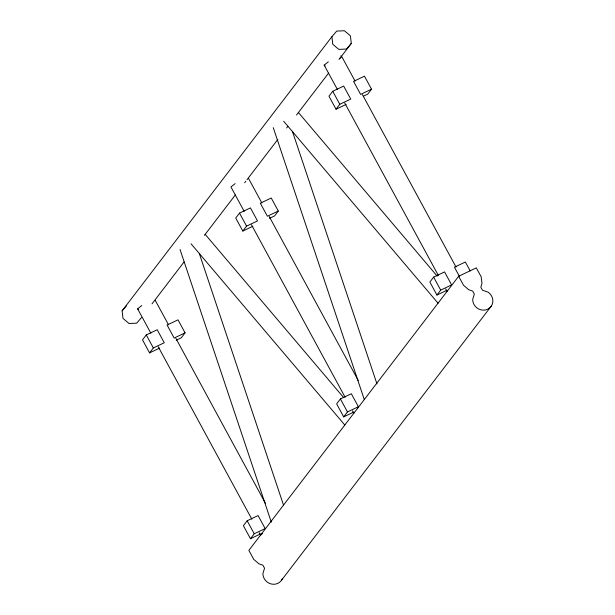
<?xml version="1.0" encoding="UTF-8"?>
<svg xmlns="http://www.w3.org/2000/svg" width="615" height="615" viewBox="0 0 615 615"><rect width="100%" height="100%" fill="white"/><g stroke="black" fill="none" stroke-linecap="round" stroke-linejoin="round"><path stroke-width="0.92" d="M141.512 317.563L136.691 323.159L129.019 323.505L122.985 318.386L122.124 310.813L331.908 36.692L336.72 31.088L344.4 30.75L350.435 35.87L351.288 43.442L339.05 59.432M152.005 303.856L184.054 261.975M204.449 235.33L235.33 194.97M244.655 182.786L245.816 181.264M246.984 179.741L277.865 139.382M286.605 127.966L287.774 126.444M296.515 115.02L328.564 73.139M149.56 352.879L153.343 347.944L164.259 342.755L157.202 329.748L146.278 334.937L142.503 339.872L149.56 352.879L159.646 348.082M242.802 231.048L246.577 226.112L257.5 220.923L250.436 207.908L239.512 213.105L235.737 218.041L242.802 231.048L252.88 226.251M336.036 109.216L339.811 104.281L350.735 99.092L343.67 86.085L332.746 91.274L328.971 96.209L336.036 109.216L346.114 104.427M185.069 332.861L174.145 338.05L167.08 325.043L178.004 319.846L185.069 332.861L181.294 337.789L176.251 340.187M278.303 211.03L267.379 216.219L260.322 203.211L271.238 198.015L278.303 211.03L274.528 215.957L269.485 218.356M371.537 89.198L360.613 94.387L353.556 81.38L364.472 76.191L371.537 89.198L367.762 94.126L363.557 96.125M250.459 538.709L254.233 533.774L265.157 528.577L258.092 515.57L247.176 520.767L243.394 525.702L250.459 538.709L260.545 533.912M357.315 408.16L358.391 406.746L351.334 393.738L340.41 398.935L336.636 403.871L343.693 416.878L353.779 412.081M436.927 295.046L440.701 290.111L451.625 284.914L444.568 271.907L433.644 277.104L429.87 282.039L436.927 295.046L447.013 290.249M343.693 416.878L347.467 411.942L358.391 406.746M458.644 276.266L463.518 285.245L468.722 289.719L472.681 291.087L474.311 294.085L472.697 299.405A10.34 9.648 37.4 0 0 487.657 309.23A10.34 9.648 37.4 0 0 488.002 292.133L482.452 290.211L480.83 287.22L481.983 283.415L481.184 276.842L476.31 267.863L458.644 276.266L248.867 550.387L253.741 559.366L258.946 563.84L262.905 565.208L264.535 568.199L262.92 573.526A10.34 9.648 37.4 0 0 271.054 583.95A10.34 9.648 37.4 0 0 282.416 578.569M281.647 580.053L491.423 305.932M351.288 43.442L346.468 49.046L338.796 49.384L332.761 44.272L331.908 36.692M122.124 310.813L126.344 305.909M337.42 89.521L324.167 65.121L328.349 61.808M339.749 58.371L341.141 57.272M235.114 183.639L230.933 186.952L244.186 211.352M150.875 333.23L137.629 308.83L141.804 305.517M262.605 533.513L260.514 535.165L259.146 532.644M340.841 55.873L341.84 56.718L355.086 81.118M324.167 65.121L325.166 65.974M137.629 308.83L138.621 309.676M298.344 112.437L437.219 276.135M283.676 121.232L438.049 303.195M205.11 234.269L343.362 397.236M191.057 243.794L344.815 425.026M470.229 270.961L465.371 262.013L454.447 267.21L459.305 276.15M362.396 94.579L456.053 267.071M344.731 102.982L438.38 275.474M445.691 288.935L447.059 291.456M332.746 91.274L339.811 104.281M433.644 277.104L440.701 290.111M248.606 178.55L261.852 202.95M269.162 216.411L358.245 380.485M251.497 224.813L345.146 397.305M352.457 410.766L353.825 413.288M239.512 213.105L246.577 226.112M340.41 398.935L347.467 411.942M155.295 300.428L168.541 324.828M175.852 338.288L265.396 503.201M158.186 346.691L251.835 519.175M146.278 334.937L153.343 347.944M247.176 520.767L254.233 533.774M292.371 131.195L376.957 383.883M273.26 127.643L364.234 399.419M199.445 253.934L283.423 504.807M180.026 249.467L271.307 522.158"/></g></svg>
